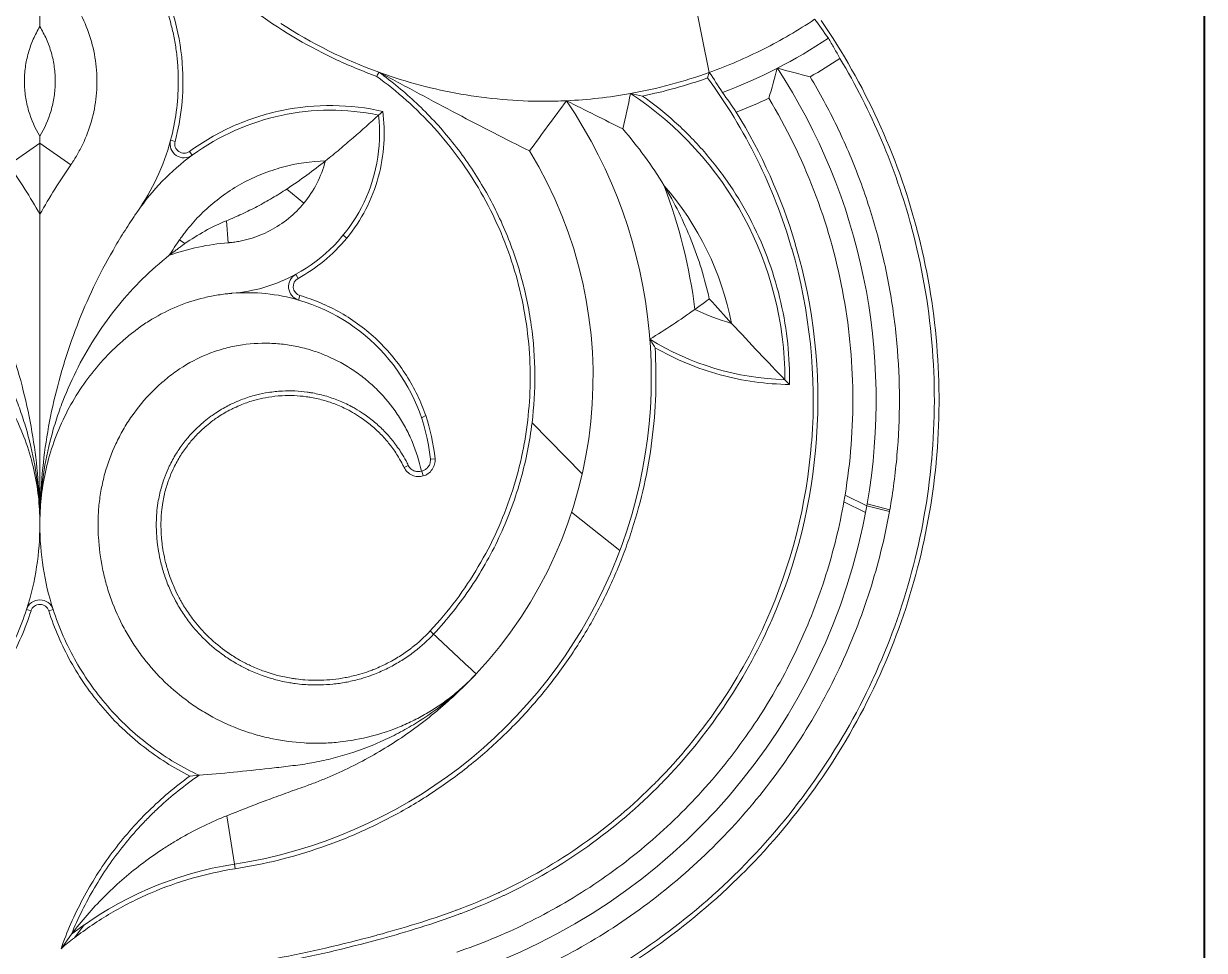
# Model space of a CAD drawing. Header units: millimetres. Extents: x 0 to 2376, y 0 to 1680.
# Drawn here: x 1089.5 to 1343, y 692.5 to 891.4 of the extents above; entities that cross this region are included whole.
import ezdxf

# ---------------------------------------------------------------- set-up
doc = ezdxf.new("R2010")
doc.units = ezdxf.units.MM
doc.layers.add('Архио', color=252, linetype='Continuous', lineweight=40)
doc.layers.add('Размеры', color=5, linetype='Continuous', lineweight=9)

msp = doc.modelspace()

# ---------------------------------------------------------------- linework, layer by layer
at = {"layer": 'Архио'}
msp.add_line((1343, 630), (1343, 1170), dxfattribs=at)
at = {"layer": 'Размеры', "linetype": 'Continuous', "lineweight": 15}
for p, q in [((1236.72, 880.93), (1233.3, 897.6)), ((1165.79, 880.98), (1166.1, 880.81)), ((1166.1, 880.81), (1166.12, 880.86)), ((1236.72, 880.93), (1236.36, 879.74)), ((1166.6, 872.58), (1165.7, 871.75)), ((1093, 865.74), (1086.33, 861.13)), ((1093, 865.74), (1099.66, 861.13)), ((1122.03, 866.11), (1121.07, 866.37)), ((1125.14, 863.98), (1125.73, 863.17)), ((1149.7, 852.89), (1146.02, 855.91)), ((1133.42, 844.37), (1133.04, 849.08)), ((1124.13, 844.19), (1122.98, 844.99)), ((1158.9, 845.37), (1158.1, 845.98)), ((1148.44, 836.72), (1147.96, 837.6)), ((1148.83, 833.04), (1148.55, 832.08)), ((1253.94, 813.96), (1252.95, 814.98)), ((1174.94, 806.78), (1175.83, 807.27)), ((1198.67, 805.73), (1209.44, 794.81)), ((1171.2, 796.15), (1172.1, 796.58)), ((1177.83, 798.02), (1176.83, 797.92)), ((1175, 795.36), (1175.29, 794.32)), ((1270.27, 786.48), (1265.61, 788.8)), ((1270.53, 787.93), (1265.86, 790.23)), ((1217.52, 778.33), (1207.16, 786.56)), ((1270.6, 788.32), (1270.53, 787.93)), ((1270.53, 787.93), (1275.39, 786.66)), ((1270.6, 788.32), (1275.46, 787.06)), ((1090.14, 765.65), (1091.1, 765.34)), ((1094.9, 765.34), (1095.86, 765.65)), ((1177.52, 760.37), (1176.79, 761.05)), ((1186.65, 751.83), (1186.65, 751.83)), ((1127.17, 730.08), (1125.21, 729.92)), ((1134.77, 711), (1133.15, 721.4)), ((1134.77, 711), (1134.92, 710.01)), ((1102.54, 697.98), (1100.41, 695.17)), ((1099.79, 695.96), (1097.55, 692.85))]:
    msp.add_line(p, q, dxfattribs=at)
for centre, radius, start, end in [((1201.32, 979.13), 109.39, 290.4446, 303.8621), ((1142.42, 810.64), 130.11, 350.1226, 33.1749), ((1118.5, 815.5), 105.77, 278.8484, 34.1324), ((1179.47, 814.99), 73.47, 359.9934, 56.6993), ((1155.35, 822.58), 50.25, 78.1128, 126.1141), ((1131.51, 867.83), 34.41, 298.5454, 6.5487), ((1123.96, 865.6), 3, 165.014, 306.1141), ((1123.96, 865.6), 2, 165.014, 306.1141), ((1118.5, 815.5), 93.27, 316.9488, 31.3857), ((1179.47, 814.99), 63.19, 11.0221, 41.1812), ((1118.5, 815.5), 116.05, 7.2143, 20.7378), ((1149.39, 834.96), 3, 118.5454, 253.7626), ((1149.39, 834.96), 2, 118.5454, 253.7626), ((1137.5, 794.15), 39.51, 5.4685, 73.7626), ((1254.61, 873.18), 47.94, 244.0431, 254.1202), ((1254.61, 873.18), 58.22, 238.2182, 268.3594), ((1142.42, 810.64), 130.11, 288.5261, 349.9459), ((1093, 764.73), 3, 17.8402, 162.1598), ((1093, 764.73), 2, 17.8402, 162.1598), ((1146.53, 635.43), 76.48, 98.8489, 127.6716), ((1093, 958.67), 286.17, 240.438, 288.3343)]:
    msp.add_arc(centre, radius, start, end, dxfattribs=at)
for points, knots in [([(1020.66, 880.07), (1023.66, 881.15), (1028.49, 883.15), (1040.82, 889.39), (1056.72, 900.8), (1068.96, 915.14), (1078.49, 930.3), (1083.56, 941.38), (1088.14, 957.57), (1090.12, 971.03), (1090.12, 985.87), (1088.56, 998.83), (1086.18, 1008.12), (1083.1, 1016.59), (1080.05, 1023.09), (1073.36, 1033.89), (1065.78, 1042.26), (1055.29, 1050.64), (1043.85, 1057.65), (1028.16, 1063.06), (1014.63, 1064.73), (1004.49, 1064.82), (997.27, 1064.3), (986.12, 1062.79), (976.68, 1060.94), (965.95, 1057.68), (955.48, 1053.63), (946.95, 1049.22), (942.16, 1046.33)], [116.808412, 116.808412, 116.808412, 116.808412, 126.38749, 132.476393, 158.314987, 184.679389, 188.590675, 211.99811, 220.956232, 239.042734, 252.734477, 265.384236, 278.03675, 281.474688, 292.44831, 299.518941, 319.550414, 326.062168, 339.699928, 359.668778, 375.574311, 380.335094, 390.089792, 397.269004, 414.090521, 418.915033, 430.888375, 447.69052, 447.69052, 447.69052, 447.69052]), ([(1268.64, 909.31), (1274.03, 917.1), (1278.31, 925.73), (1284.22, 943.91), (1285.86, 953.65), (1286.18, 972.75), (1284.91, 982.46), (1279.63, 1001.36), (1275.3, 1010.93), (1264.23, 1028.06), (1257.18, 1036), (1241.59, 1048.95), (1232.79, 1054.27), (1214.14, 1062.1), (1203.96, 1064.66), (1183.57, 1066.59), (1173.1, 1065.97), (1158.11, 1062.85), (1153.19, 1061.45), (1141.99, 1057.2), (1135.75, 1053.92), (1118.57, 1041.81), (1109.09, 1030.56), (1101.49, 1013.19), (1099.95, 1008.41), (1097.23, 997.11), (1096.29, 990.28), (1095.45, 969.66), (1097.68, 955.46), (1107.27, 929.64), (1114.67, 917.62), (1132.97, 897.81), (1144.07, 889.65), (1159.11, 882.5), (1162.24, 881.2), (1165.32, 880.08)], [72.459222, 72.459222, 72.459222, 72.459222, 100.879163, 101.055909, 129.80299, 130.18795, 158.360155, 158.909445, 189.046594, 189.521413, 220.110759, 220.51019, 250.339307, 250.665376, 281.175083, 281.426318, 312.169394, 312.345411, 327.287158, 327.426485, 348.308636, 348.342374, 390.536067, 390.724358, 405.290692, 405.557375, 425.560948, 425.870498, 467.473734, 467.87192, 508.523696, 509.008695, 548.7832, 549.142257, 558.954541, 558.954541, 558.954541, 558.954541]), ([(1093, 944.87), (1091.41, 938.22), (1088.19, 930.2), (1082.66, 921.53), (1079.62, 917.44), (1076.21, 913.61), (1072.94, 910.03), (1070.09, 905.98), (1064.98, 897.1), (1061.34, 883.42), (1062.61, 871.16), (1063.97, 866.11)], [0, 0, 0, 0, 0.230505, 0.288281, 0.345849, 0.402671, 0.459303, 0.516345, 0.57476, 0.817336, 1, 1, 1, 1]), ([(1122.03, 866.11), (1123.39, 871.16), (1124.66, 883.42), (1121.02, 897.1), (1115.91, 905.98), (1113.06, 910.03), (1109.79, 913.61), (1106.38, 917.44), (1103.34, 921.53), (1097.81, 930.2), (1094.59, 938.22), (1093, 944.87)], [0, 0, 0, 0, 0.182664, 0.42524, 0.483655, 0.540697, 0.597329, 0.654151, 0.711719, 0.769495, 1, 1, 1, 1]), ([(1121.07, 866.37), (1121.61, 868.39), (1122.01, 870.43), (1122.56, 874.52), (1122.71, 876.57), (1122.73, 879.68), (1122.71, 880.72), (1122.59, 882.8), (1122.5, 883.84), (1122.25, 885.91), (1122.09, 886.94), (1121.71, 888.99), (1121.48, 890.02), (1120.71, 893.05), (1120.08, 895.03), (1118.57, 898.87), (1117.69, 900.73), (1116.2, 903.46), (1115.67, 904.35), (1114.55, 906.12), (1113.97, 906.98), (1113.05, 908.25), (1112.73, 908.66), (1112.09, 909.48), (1111.76, 909.88), (1110.75, 911.07), (1110.05, 911.85), (1109.35, 912.62)], [0, 0, 0, 0, 0.125, 0.125, 0.25, 0.25, 0.3125, 0.3125, 0.375, 0.375, 0.4375, 0.4375, 0.5, 0.5, 0.625, 0.625, 0.75, 0.75, 0.8125, 0.8125, 0.875, 0.875, 0.90625, 0.90625, 0.9375, 0.9375, 1, 1, 1, 1]), ([(1096.66, 900.62), (1097.79, 899.42), (1098.86, 898.1), (1100.81, 895.22), (1101.69, 893.67), (1103.18, 890.4), (1103.79, 888.67), (1104.71, 885.1), (1105.02, 883.26), (1105.3, 879.55), (1105.28, 877.69), (1104.91, 874.02), (1104.56, 872.22), (1103.58, 868.75), (1102.95, 867.09), (1101.83, 864.74), (1101.43, 863.98), (1100.8, 862.88), (1100.58, 862.52), (1100.24, 861.99), (1100.07, 861.73), (1099.87, 861.43), (1099.77, 861.28), (1099.72, 861.2), (1099.69, 861.16), (1099.68, 861.15), (1099.67, 861.14), (1099.67, 861.13), (1099.67, 861.13), (1099.66, 861.13)], [0, 0, 0, 0, 0.125, 0.125, 0.25, 0.25, 0.375, 0.375, 0.5, 0.5, 0.625, 0.625, 0.75, 0.75, 0.875, 0.875, 0.9375, 0.9375, 0.96875, 0.96875, 0.984375, 0.992188, 0.996094, 0.998047, 0.999023, 0.999512, 0.999756, 0.999756, 1, 1, 1, 1]), ([(1093, 897.16), (1093, 896.13), (1093, 895.09), (1093, 892.96), (1093, 891.88), (1093, 890.76)], [0, 0, 0, 0, 0.5, 0.5, 1, 1, 1, 1]), ([(1259.32, 892.33), (1255.81, 889.99), (1252.15, 887.85), (1244.59, 884.04), (1240.69, 882.36), (1236.72, 880.93)], [0, 0, 0, 0, 0.5, 0.5, 1, 1, 1, 1]), ([(944.14, 698.59), (971.39, 682.99), (1001.17, 671.69), (1063.16, 658.78), (1095.62, 657.3), (1142.81, 662.77), (1158.41, 665.84), (1179.61, 671.67), (1185.98, 673.64), (1195.68, 677.25), (1199.62, 678.87), (1218.32, 687.56), (1232.35, 697.43), (1255.87, 721.03), (1265.66, 735.06), (1279.54, 764.93), (1283.88, 781), (1286.98, 813.95), (1285.57, 831.05), (1277.07, 863.25), (1270.06, 878.49), (1260.71, 892.07)], [0, 0, 0, 0, 94.183734, 94.397581, 189.962168, 190.408808, 236.950479, 237.502776, 256.361221, 256.935721, 268.567771, 269.113464, 318.812115, 319.250378, 369.056459, 369.387292, 418.068425, 418.285054, 468.656779, 468.767932, 518.226812, 518.226812, 518.226812, 518.226812]), ([(1093, 890.76), (1092.48, 889.91), (1092, 889), (1091.18, 887.12), (1090.82, 886.14), (1090.25, 884.13), (1090.04, 883.09), (1089.75, 881), (1089.69, 879.94), (1089.7, 877.83), (1089.78, 876.77), (1090.08, 874.71), (1090.31, 873.69), (1091.17, 870.74), (1092, 868.91), (1093, 867.28)], [0, 0, 0, 0, 0.125, 0.125, 0.25, 0.25, 0.375, 0.375, 0.5, 0.5, 0.625, 0.625, 0.75, 0.75, 1, 1, 1, 1]), ([(1093, 867.28), (1094, 868.91), (1094.83, 870.74), (1095.69, 873.69), (1095.92, 874.71), (1096.22, 876.77), (1096.3, 877.83), (1096.31, 879.94), (1096.25, 881), (1095.96, 883.09), (1095.75, 884.13), (1095.18, 886.14), (1094.82, 887.12), (1094, 889), (1093.52, 889.91), (1093, 890.76)], [0, 0, 0, 0, 0.25, 0.25, 0.375, 0.375, 0.5, 0.5, 0.625, 0.625, 0.75, 0.75, 0.875, 0.875, 1, 1, 1, 1]), ([(1264.75, 883.94), (1264.55, 884.31), (1264.15, 885.04), (1263.53, 886.13), (1262.91, 887.22), (1262.49, 887.94), (1262.27, 888.3)], [0, 0, 0, 0, 0.250102, 0.500134, 0.750098, 1, 1, 1, 1]), ([(952.46, 695.13), (977.16, 681.97), (1003.79, 672.26), (1062.38, 659.86), (1094.8, 658.29), (1141.96, 663.64), (1157.55, 666.68), (1178.74, 672.46), (1185.11, 674.41), (1194.82, 677.98), (1198.75, 679.59), (1217.46, 688.21), (1231.5, 698.04), (1255.03, 721.58), (1264.83, 735.59), (1278.66, 765.45), (1282.97, 781.51), (1285.97, 814.44), (1284.5, 831.52), (1276.71, 860.43), (1271.5, 872.67), (1264.75, 883.94)], [10.01263, 10.01263, 10.01263, 10.01263, 94.070978, 94.284826, 189.849413, 190.296053, 236.837723, 237.39002, 256.248466, 256.822965, 268.455016, 269.000709, 318.69936, 319.137623, 368.943703, 369.274537, 417.95567, 418.172299, 468.544024, 468.655177, 508.101426, 508.101426, 508.101426, 508.101426]), ([(950.64, 726.12), (975.78, 710.73), (1003.5, 699.42), (1061.5, 686.17), (1092.03, 684.34), (1136.41, 689.09), (1151.09, 691.89), (1170.85, 697.24), (1176.72, 699.02), (1185.24, 702.17), (1188.54, 703.51), (1204.01, 710.64), (1215.66, 718.86), (1235.03, 738.45), (1243.07, 750.16), (1254.26, 774.98), (1257.67, 788.36), (1259.76, 815.66), (1258.29, 829.82), (1250.59, 856.29), (1244.44, 868.75), (1236.36, 879.74)], [0, 0, 0, 0, 89.227761, 89.470289, 180.084948, 180.565632, 224.592716, 225.194971, 242.505742, 243.140275, 252.696672, 253.303193, 294.694414, 295.177024, 336.692157, 337.050854, 377.617526, 377.862623, 419.914903, 420.033159, 461.325805, 461.325805, 461.325805, 461.325805]), ([(1165.32, 880.08), (1165.36, 880.16), (1165.4, 880.23), (1165.43, 880.31), (1165.47, 880.38), (1165.51, 880.46), (1165.55, 880.53), (1165.63, 880.68), (1165.71, 880.83), (1165.79, 880.98)], [0, 0, 0, 0, 0.00625576, 0.00625576, 0.00625576, 0.01251152, 0.01251152, 0.01251152, 0.02502039, 0.02502039, 0.02502039, 0.02502039]), ([(1165.32, 880.08), (1167.5, 878.5), (1169.64, 876.78), (1173.76, 873.09), (1175.75, 871.12), (1179.53, 866.93), (1181.33, 864.73), (1184.69, 860.1), (1186.26, 857.69), (1189.12, 852.7), (1190.42, 850.12), (1192.73, 844.83), (1193.75, 842.13), (1195.47, 836.65), (1196.17, 833.87), (1197.28, 828.29), (1197.69, 825.49), (1198.19, 819.91), (1198.3, 817.14), (1198.22, 811.65), (1198.04, 808.95), (1197.65, 805.63), (1197.57, 804.97), (1197.38, 803.64), (1197.28, 802.98), (1196.94, 800.98), (1196.68, 799.64), (1195.8, 795.64), (1195.07, 792.97), (1193.3, 787.66), (1192.27, 785.03), (1189.92, 779.86), (1188.59, 777.33), (1185.67, 772.39), (1184.07, 769.99), (1180.61, 765.37), (1178.75, 763.16), (1176.79, 761.05)], [0, 0, 0, 0, 0.0625, 0.0625, 0.125, 0.125, 0.1875, 0.1875, 0.25, 0.25, 0.3125, 0.3125, 0.375, 0.375, 0.4375, 0.4375, 0.5, 0.5, 0.5625, 0.5625, 0.625, 0.625, 0.640625, 0.640625, 0.65625, 0.65625, 0.6875, 0.6875, 0.75, 0.75, 0.8125, 0.8125, 0.875, 0.875, 0.9375, 0.9375, 1, 1, 1, 1]), ([(1166.12, 880.86), (1166.09, 880.87), (1166.06, 880.88), (1166.04, 880.89), (1166.01, 880.9), (1165.98, 880.91), (1165.95, 880.92), (1165.9, 880.94), (1165.84, 880.96), (1165.79, 880.98)], [0, 0, 0, 0, 0.0000872347, 0.0000872347, 0.0000872347, 0.0001744694, 0.0001744694, 0.0001744694, 0.000348937, 0.000348937, 0.000348937, 0.000348937]), ([(1198.67, 805.73), (1199.08, 809.11), (1199.29, 812.57), (1199.24, 819.6), (1198.98, 823.16), (1197.98, 830.28), (1197.24, 833.85), (1195.26, 840.88), (1194.03, 844.35), (1191.09, 851.09), (1189.4, 854.37), (1185.58, 860.63), (1183.47, 863.62), (1178.9, 869.24), (1176.45, 871.87), (1171.29, 876.73), (1168.58, 878.96), (1165.79, 880.98)], [0, 0, 0, 0, 0.125, 0.125, 0.25, 0.25, 0.375, 0.375, 0.5, 0.5, 0.625, 0.625, 0.75, 0.75, 0.875, 0.875, 1, 1, 1, 1]), ([(1166.1, 880.81), (1168.94, 879.31), (1171.72, 877.82), (1177.2, 874.89), (1179.9, 873.45), (1185.22, 870.65), (1187.84, 869.28), (1193.02, 866.62), (1195.58, 865.33), (1198.12, 864.08)], [0, 0, 0, 0, 0.25, 0.25, 0.5, 0.5, 0.75, 0.75, 1, 1, 1, 1]), ([(1201.22, 874.74), (1198.23, 874.74), (1195.25, 874.87), (1189.31, 875.39), (1186.35, 875.78), (1177.52, 877.32), (1171.75, 878.84), (1166.12, 880.86)], [0, 0, 0, 0, 0.25, 0.25, 0.5, 0.5, 1, 1, 1, 1]), ([(1275.46, 787.06), (1276.14, 790.91), (1276.66, 794.82), (1277.36, 802.73), (1277.54, 806.73), (1277.53, 814.77), (1277.35, 818.81), (1276.61, 826.88), (1276.07, 830.9), (1274.61, 838.9), (1273.69, 842.87), (1271.52, 850.7), (1270.26, 854.57), (1267.4, 862.14), (1265.81, 865.85), (1262.31, 873.07), (1260.41, 876.59), (1258.38, 879.99)], [0, 0, 0, 0, 0.125, 0.125, 0.25, 0.25, 0.375, 0.375, 0.5, 0.5, 0.625, 0.625, 0.75, 0.75, 0.875, 0.875, 1, 1, 1, 1]), ([(1219.81, 876.4), (1217.54, 875.99), (1215.25, 875.65), (1210.66, 875.14), (1208.35, 874.96), (1206.05, 874.85)], [0, 0, 0, 0, 0.5, 0.5, 1, 1, 1, 1]), ([(1253.94, 813.96), (1253.98, 816.84), (1253.85, 819.77), (1253.24, 825.66), (1252.75, 828.62), (1251.41, 834.51), (1250.55, 837.43), (1248.47, 843.18), (1247.25, 846.01), (1244.46, 851.49), (1242.9, 854.14), (1239.47, 859.22), (1237.6, 861.64), (1233.61, 866.22), (1231.49, 868.37), (1227.06, 872.35), (1224.74, 874.19), (1222.37, 875.87)], [0, 0, 0, 0, 0.125, 0.125, 0.25, 0.25, 0.375, 0.375, 0.5, 0.5, 0.625, 0.625, 0.75, 0.75, 0.875, 0.875, 1, 1, 1, 1]), ([(1249.48, 875.38), (1253.24, 869.16), (1256.51, 862.52), (1261.84, 848.68), (1263.9, 841.47), (1266.71, 826.82), (1267.44, 819.39), (1267.61, 804.63), (1267.03, 797.32), (1265.86, 790.23)], [0, 0, 0, 0, 0.25, 0.25, 0.5, 0.5, 0.75, 0.75, 1, 1, 1, 1]), ([(1242.5, 872.41), (1247.93, 863.62), (1252.21, 854.07), (1259.16, 830.7), (1260.73, 816.42), (1258.79, 788.87), (1255.43, 775.34), (1244.29, 750.23), (1236.24, 738.37), (1216.81, 718.49), (1205.1, 710.13), (1189.54, 702.85), (1186.21, 701.47), (1177.62, 698.26), (1171.71, 696.45), (1151.78, 691.02), (1136.97, 688.16), (1092.2, 683.31), (1061.38, 685.15), (1006.41, 697.75), (981.72, 707.29), (958.95, 720.08)], [10.880108, 10.880108, 10.880108, 10.880108, 41.876748, 41.995004, 84.047283, 84.292381, 124.859052, 125.21775, 166.732883, 167.215492, 208.606714, 209.213235, 218.769632, 219.404164, 236.714936, 237.31719, 281.344275, 281.824958, 372.439617, 372.682145, 451.029798, 451.029798, 451.029798, 451.029798]), ([(1166.6, 872.58), (1163.16, 873.35), (1159.56, 873.78), (1152.26, 873.86), (1148.56, 873.51), (1141.33, 872.01), (1137.79, 870.87), (1131.13, 867.89), (1127.99, 866.06), (1125.14, 863.98)], [0, 0, 0, 0, 0.25, 0.25, 0.5, 0.5, 0.75, 0.75, 1, 1, 1, 1]), ([(1158.9, 845.37), (1160.45, 847.27), (1161.83, 849.35), (1164.11, 853.76), (1165.01, 856.09), (1166.31, 860.83), (1166.71, 863.24), (1167, 867.99), (1166.91, 870.33), (1166.6, 872.58)], [0, 0, 0, 0, 0.25, 0.25, 0.5, 0.5, 0.75, 0.75, 1, 1, 1, 1]), ([(1165.7, 871.75), (1163.95, 870.16), (1162.16, 868.55), (1159.34, 866.11), (1158.37, 865.28), (1156.39, 863.62), (1155.37, 862.79), (1154.3, 861.94)], [0, 0, 0, 0, 0.5, 0.5, 0.75, 0.75, 1, 1, 1, 1]), ([(1093, 867.28), (1093, 867.11), (1093, 866.76), (1093, 866.25), (1093, 865.91), (1093, 865.74)], [0, 0, 0, 0, 0.332953, 0.666331, 1, 1, 1, 1]), ([(1121.07, 866.37), (1120.31, 863.55), (1119.31, 860.85), (1116.93, 855.76), (1115.55, 853.37), (1114.03, 851.18)], [0, 0, 0, 0, 0.5, 0.5, 1, 1, 1, 1]), ([(1125.73, 863.17), (1123.39, 861.47), (1121.23, 859.58), (1117.32, 855.54), (1115.57, 853.4), (1114.03, 851.18)], [0, 0, 0, 0, 0.5, 0.5, 1, 1, 1, 1]), ([(1154.3, 861.94), (1151.25, 861.85), (1148.14, 861.41), (1143.6, 860.19), (1142.1, 859.69), (1139.18, 858.51), (1137.75, 857.84), (1133.63, 855.57), (1131.09, 853.74), (1127.71, 850.66), (1126.65, 849.58), (1125.19, 847.9), (1124.72, 847.33), (1124.04, 846.46), (1123.71, 846.02), (1123.34, 845.51), (1123.16, 845.25), (1123.07, 845.12), (1123.02, 845.05), (1123, 845.02), (1122.99, 845.01), (1122.98, 845), (1122.98, 844.99), (1122.98, 844.99)], [0, 0, 0, 0, 0.25, 0.25, 0.375, 0.375, 0.5, 0.5, 0.75, 0.75, 0.875, 0.875, 0.9375, 0.9375, 0.96875, 0.984375, 0.992188, 0.996094, 0.998047, 0.999023, 0.999512, 0.999512, 1, 1, 1, 1]), ([(1154.3, 861.94), (1153.01, 860.91), (1151.69, 859.89), (1148.93, 857.88), (1147.51, 856.88), (1146.02, 855.91)], [0, 0, 0, 0, 0.5, 0.5, 1, 1, 1, 1]), ([(1154.3, 861.94), (1153.87, 860.27), (1153.25, 858.64), (1151.69, 855.59), (1150.75, 854.17), (1149.7, 852.89)], [0, 0, 0, 0, 0.5, 0.5, 1, 1, 1, 1]), ([(1146.02, 855.91), (1145.01, 855.25), (1143.98, 854.61), (1141.86, 853.36), (1140.78, 852.76), (1139.14, 851.89), (1138.59, 851.61), (1137.48, 851.06), (1136.93, 850.8), (1135.26, 850.03), (1134.15, 849.54), (1133.04, 849.08)], [0, 0, 0, 0, 0.25, 0.25, 0.5, 0.5, 0.625, 0.625, 0.75, 0.75, 1, 1, 1, 1]), ([(1227.03, 856.6), (1228.14, 854.75), (1229.18, 852.85), (1231.12, 848.96), (1232.01, 846.98), (1233.64, 842.92), (1234.37, 840.85), (1235.67, 836.65), (1236.24, 834.52), (1236.72, 832.36)], [0, 0, 0, 0, 0.25, 0.25, 0.5, 0.5, 0.75, 0.75, 1, 1, 1, 1]), ([(1149.7, 852.89), (1148.73, 851.71), (1147.62, 850.6), (1145.17, 848.6), (1143.84, 847.72), (1141.01, 846.24), (1139.53, 845.64), (1137.25, 844.99), (1136.49, 844.81), (1135.34, 844.6), (1134.95, 844.54), (1134.38, 844.47), (1134.09, 844.43), (1133.76, 844.4), (1133.59, 844.39), (1133.52, 844.38), (1133.47, 844.38), (1133.45, 844.37), (1133.42, 844.37)], [0, 0, 0, 0, 0.25, 0.25, 0.5, 0.5, 0.75, 0.75, 0.875, 0.875, 0.9375, 0.9375, 0.96875, 0.984375, 0.992187, 0.996094, 0.996094, 1, 1, 1, 1]), ([(1071.97, 851.18), (1071.99, 851.14), (1072.02, 851.1), (1072.07, 851.03), (1072.15, 850.92), (1072.33, 850.65), (1072.69, 850.12), (1073.41, 849.05), (1074.02, 848.12), (1075.21, 846.25), (1075.98, 844.99), (1078.24, 841.15), (1079.65, 838.52), (1083.59, 830.46), (1085.83, 824.86), (1089.41, 813.37), (1090.77, 807.49), (1092.56, 795.67), (1093, 789.72), (1093, 783.84)], [0, 0, 0, 0, 0.001953, 0.001953, 0.003906, 0.007812, 0.015625, 0.03125, 0.0625, 0.0625, 0.125, 0.125, 0.25, 0.25, 0.5, 0.5, 0.75, 0.75, 1, 1, 1, 1]), ([(1114.03, 851.18), (1114.02, 851.16), (1114.01, 851.14), (1113.98, 851.1), (1113.94, 851.05), (1113.85, 850.92), (1113.67, 850.65), (1113.31, 850.12), (1112.59, 849.05), (1111.98, 848.12), (1110.79, 846.25), (1110.02, 844.99), (1107.76, 841.15), (1106.35, 838.52), (1102.41, 830.46), (1100.17, 824.86), (1096.59, 813.37), (1095.23, 807.49), (1093.44, 795.67), (1093, 789.72), (1093, 783.84)], [0, 0, 0, 0, 0.000977, 0.000977, 0.001953, 0.003906, 0.007813, 0.015625, 0.03125, 0.0625, 0.0625, 0.125, 0.125, 0.25, 0.25, 0.5, 0.5, 0.75, 0.75, 1, 1, 1, 1]), ([(1093, 850.48), (1093, 847.83), (1093, 845.17), (1093, 839.81), (1093, 837.11), (1093, 828.96), (1093, 823.46), (1093, 816.49), (1093, 815.09), (1093, 812.29), (1093, 810.88), (1093, 806.64), (1093, 803.81), (1093, 795.3), (1093, 789.59), (1093, 783.84)], [0, 0, 0, 0, 0.125, 0.125, 0.25, 0.25, 0.5, 0.5, 0.5625, 0.5625, 0.625, 0.625, 0.75, 0.75, 1, 1, 1, 1]), ([(1133.04, 849.08), (1131.46, 848.43), (1129.93, 847.7), (1126.95, 846.06), (1125.52, 845.16), (1124.13, 844.19)], [0, 0, 0, 0, 0.5, 0.5, 1, 1, 1, 1]), ([(1133.42, 844.37), (1131.3, 844.2), (1129.16, 843.89), (1124.93, 842.99), (1122.83, 842.4), (1120.78, 841.68)], [0, 0, 0, 0, 0.5, 0.5, 1, 1, 1, 1]), ([(1124.13, 844.19), (1123.91, 844.03), (1123.45, 843.71), (1122.78, 843.21), (1122.11, 842.71), (1121.44, 842.2), (1121, 841.85), (1120.78, 841.68)], [0, 0, 0, 0, 0.199101, 0.398636, 0.59862, 0.79907, 1, 1, 1, 1]), ([(1148.44, 836.72), (1150.34, 837.76), (1152.21, 839.01), (1155.74, 841.9), (1157.4, 843.55), (1158.9, 845.37)], [0, 0, 0, 0, 0.5, 0.5, 1, 1, 1, 1]), ([(1065.22, 841.68), (1067.2, 840.11), (1069.11, 838.43), (1072.75, 834.84), (1074.5, 832.93), (1077.8, 828.85), (1079.35, 826.73), (1082.22, 822.33), (1083.56, 820.05), (1085.99, 815.33), (1087.09, 812.88), (1088.32, 809.71), (1088.56, 809.07), (1089.01, 807.78), (1089.23, 807.14), (1089.86, 805.2), (1090.24, 803.89), (1091.28, 799.96), (1091.83, 797.3), (1092.62, 791.9), (1092.87, 789.16), (1092.96, 786.39)], [0, 0, 0, 0, 0.125, 0.125, 0.25, 0.25, 0.375, 0.375, 0.5, 0.5, 0.625, 0.625, 0.65625, 0.65625, 0.6875, 0.6875, 0.75, 0.75, 0.875, 0.875, 1, 1, 1, 1]), ([(1120.78, 841.68), (1118.8, 840.11), (1116.89, 838.43), (1113.25, 834.84), (1111.5, 832.93), (1108.2, 828.85), (1106.65, 826.73), (1103.78, 822.33), (1102.44, 820.05), (1100.01, 815.33), (1098.91, 812.88), (1097.68, 809.71), (1097.44, 809.07), (1096.99, 807.78), (1096.77, 807.14), (1096.14, 805.2), (1095.76, 803.89), (1094.72, 799.96), (1094.17, 797.3), (1093.38, 791.9), (1093.13, 789.16), (1093.04, 786.39)], [0, 0, 0, 0, 0.125, 0.125, 0.25, 0.25, 0.375, 0.375, 0.5, 0.5, 0.625, 0.625, 0.65625, 0.65625, 0.6875, 0.6875, 0.75, 0.75, 0.875, 0.875, 1, 1, 1, 1]), ([(1147.96, 837.6), (1145.83, 836.44), (1143.58, 835.51), (1138.97, 834.15), (1136.62, 833.72), (1134.3, 833.53)], [0, 0, 0, 0, 0.5, 0.5, 1, 1, 1, 1]), ([(1051.7, 833.53), (1053.8, 833.36), (1055.88, 833.02), (1059.92, 832.03), (1061.89, 831.38), (1065.63, 829.81), (1067.42, 828.89), (1069.93, 827.36), (1070.73, 826.82), (1071.71, 826.12), (1071.93, 825.96), (1072.15, 825.79), (1072.19, 825.76), (1072.21, 825.75), (1072.22, 825.74), (1072.23, 825.74), (1072.23, 825.73), (1072.33, 825.66), (1072.62, 825.44), (1072.9, 825.22), (1073.84, 824.49), (1074.58, 823.88), (1076.75, 821.97), (1078.15, 820.6), (1080.79, 817.69), (1082.03, 816.15), (1084.36, 812.93), (1085.43, 811.25), (1087.37, 807.76), (1088.24, 805.96), (1089.77, 802.29), (1090.43, 800.41), (1091.52, 796.61), (1091.95, 794.69), (1092.6, 790.86), (1092.81, 788.94), (1092.92, 786.92), (1092.93, 786.74), (1092.94, 786.53), (1092.94, 786.43), (1092.94, 786.4), (1092.95, 786.38), (1092.95, 786.38), (1092.95, 786.37), (1092.95, 786.24), (1092.97, 785.88), (1092.99, 785.05), (1093, 784.33), (1093, 783.84)], [0, 0, 0, 0, 0.125, 0.125, 0.25, 0.25, 0.375, 0.375, 0.4375, 0.4375, 0.453125, 0.455078, 0.456055, 0.456543, 0.456787, 0.456787, 0.457031, 0.457031, 0.460938, 0.46875, 0.46875, 0.5, 0.5, 0.5625, 0.5625, 0.625, 0.625, 0.6875, 0.6875, 0.75, 0.75, 0.8125, 0.8125, 0.875, 0.875, 0.9375, 0.9375, 0.941406, 0.943359, 0.944336, 0.94458, 0.94458, 0.944824, 0.944824, 0.945313, 0.953125, 0.96875, 1, 1, 1, 1]), ([(1134.3, 833.53), (1134.3, 833.53), (1134.3, 833.53), (1134.3, 833.53), (1134.29, 833.53), (1134.28, 833.53), (1134.25, 833.53), (1134.19, 833.52), (1134.09, 833.51), (1133.87, 833.49), (1133.43, 833.45), (1132.56, 833.35), (1131.81, 833.25), (1130.31, 833.01), (1129.32, 832.82), (1126.35, 832.11), (1124.4, 831.48), (1120.62, 829.93), (1118.8, 829.01), (1116.2, 827.44), (1115.36, 826.88), (1114.34, 826.15), (1114.08, 825.97), (1113.83, 825.78), (1113.78, 825.74), (1113.77, 825.74), (1113.75, 825.72), (1113.71, 825.69), (1113.63, 825.63), (1113.37, 825.43), (1113.14, 825.25), (1112.2, 824.52), (1111.47, 823.91), (1109.3, 822.02), (1107.91, 820.66), (1105.28, 817.77), (1104.04, 816.25), (1101.72, 813.05), (1100.65, 811.38), (1098.71, 807.92), (1097.83, 806.13), (1096.3, 802.48), (1095.64, 800.61), (1094.54, 796.84), (1094.1, 794.93), (1093.44, 791.12), (1093.22, 789.21), (1093.09, 787.08), (1093.07, 786.78), (1093.06, 786.48), (1093.06, 786.41), (1093.05, 786.4), (1093.05, 786.39), (1093.05, 786.38), (1093.05, 786.35), (1093.05, 786.27), (1093.04, 785.93), (1093.01, 785.11), (1093, 784.35), (1093, 783.84)], [0, 0, 0, 0, 0.000122, 0.000122, 0.000244, 0.000488, 0.000977, 0.001953, 0.003906, 0.007812, 0.015625, 0.03125, 0.0625, 0.0625, 0.125, 0.125, 0.25, 0.25, 0.375, 0.375, 0.4375, 0.4375, 0.453125, 0.457031, 0.457031, 0.45752, 0.45752, 0.458008, 0.458984, 0.460937, 0.46875, 0.46875, 0.5, 0.5, 0.5625, 0.5625, 0.625, 0.625, 0.6875, 0.6875, 0.75, 0.75, 0.8125, 0.8125, 0.875, 0.875, 0.9375, 0.9375, 0.945312, 0.947266, 0.94751, 0.94751, 0.947754, 0.947754, 0.948242, 0.949219, 0.953125, 0.96875, 1, 1, 1, 1]), ([(1148.55, 832.08), (1146.28, 832.75), (1143.92, 833.21), (1139.14, 833.7), (1136.71, 833.73), (1134.3, 833.53)], [0, 0, 0, 0, 0.5, 0.5, 1, 1, 1, 1]), ([(1175.83, 807.27), (1175.33, 808.74), (1174.73, 810.2), (1173.35, 813.08), (1172.57, 814.49), (1170.83, 817.24), (1169.87, 818.56), (1167.79, 821.1), (1166.67, 822.31), (1164.28, 824.59), (1163.02, 825.65), (1160.39, 827.62), (1159.02, 828.51), (1156.2, 830.13), (1154.75, 830.84), (1151.81, 832.08), (1150.32, 832.61), (1148.83, 833.04)], [0, 0, 0, 0, 0.125, 0.125, 0.25, 0.25, 0.375, 0.375, 0.5, 0.5, 0.625, 0.625, 0.75, 0.75, 0.875, 0.875, 1, 1, 1, 1]), ([(1236.72, 832.36), (1236.46, 832.16), (1236.21, 831.97), (1235.95, 831.78), (1235.57, 831.49), (1235.18, 831.2), (1234.79, 830.92), (1234.41, 830.64), (1234.02, 830.36), (1233.63, 830.08)], [0, 0, 0, 0, 0.00157555, 0.00157555, 0.00157555, 0.003938979, 0.003938979, 0.003938979, 0.006302506, 0.006302506, 0.006302506, 0.006302506]), ([(1252.95, 814.98), (1251.12, 816.86), (1249.26, 818.79), (1245.46, 822.8), (1243.51, 824.88), (1241.5, 827.07)], [0, 0, 0, 0, 0.5, 0.5, 1, 1, 1, 1]), ([(1174.91, 795.34), (1174.45, 797.55), (1173.78, 799.67), (1172.49, 802.74), (1172, 803.75), (1170.94, 805.72), (1170.36, 806.67), (1168.51, 809.42), (1167.11, 811.12), (1164.76, 813.48), (1163.93, 814.23), (1162.21, 815.65), (1161.33, 816.31), (1158.58, 818.17), (1156.64, 819.23), (1154.06, 820.32), (1153.54, 820.53), (1152.49, 820.92), (1151.96, 821.1), (1150.36, 821.6), (1149.29, 821.88), (1147.11, 822.33), (1146.01, 822.5), (1144.34, 822.68), (1143.78, 822.73), (1142.65, 822.79), (1142.08, 822.81), (1139.25, 822.83), (1137.02, 822.62), (1133.71, 821.96), (1132.61, 821.68), (1130.97, 821.18), (1130.43, 820.99), (1129.36, 820.6), (1128.83, 820.39), (1126.2, 819.27), (1124.18, 818.14), (1121.36, 816.16), (1120.45, 815.44), (1118.72, 813.96), (1117.88, 813.18), (1115.49, 810.76), (1114.04, 809.01), (1112.41, 806.66), (1112.09, 806.19), (1111.47, 805.22), (1111.17, 804.73), (1110.32, 803.24), (1109.79, 802.23), (1108.35, 799.15), (1107.56, 797.02), (1106.65, 793.71), (1106.39, 792.58), (1105.97, 790.33), (1105.81, 789.2), (1105.64, 787.49), (1105.6, 786.91), (1105.54, 785.77), (1105.52, 785.19), (1105.49, 783.47), (1105.51, 782.33), (1105.7, 778.93), (1105.99, 776.68), (1106.68, 773.33), (1106.95, 772.22), (1107.41, 770.57), (1107.58, 770.02), (1107.93, 768.92), (1108.12, 768.38), (1109.09, 765.7), (1110.02, 763.63), (1111.63, 760.63), (1112.21, 759.65), (1113.12, 758.21), (1113.44, 757.73), (1114.09, 756.79), (1114.43, 756.32), (1116.14, 754.01), (1117.63, 752.29), (1120.84, 749.08), (1122.56, 747.6), (1125.31, 745.55), (1126.26, 744.89), (1128.19, 743.66), (1129.17, 743.09), (1132.17, 741.47), (1134.24, 740.55), (1137.46, 739.38), (1138.54, 739.03), (1140.2, 738.56), (1140.76, 738.42), (1141.87, 738.15), (1142.43, 738.02), (1145.22, 737.45), (1147.47, 737.16), (1150.87, 736.96), (1152.01, 736.94), (1153.72, 736.97), (1154.29, 736.99), (1155.44, 737.05), (1156.01, 737.09), (1158.87, 737.35), (1161.11, 737.72), (1165.53, 738.78), (1167.69, 739.46), (1170.35, 740.53), (1170.88, 740.75), (1171.93, 741.22), (1172.45, 741.46), (1173.99, 742.21), (1175, 742.75), (1177.94, 744.46), (1179.81, 745.74), (1182.49, 747.87), (1183.36, 748.62), (1185.05, 750.18), (1185.86, 750.99), (1186.65, 751.83)], [0, 0, 0, 0, 0.03125, 0.03125, 0.046875, 0.046875, 0.0625, 0.0625, 0.09375, 0.09375, 0.109375, 0.109375, 0.125, 0.125, 0.15625, 0.15625, 0.164062, 0.164062, 0.171875, 0.171875, 0.1875, 0.1875, 0.203125, 0.203125, 0.210938, 0.210938, 0.21875, 0.21875, 0.25, 0.25, 0.265625, 0.265625, 0.273438, 0.273438, 0.28125, 0.28125, 0.3125, 0.3125, 0.328125, 0.328125, 0.34375, 0.34375, 0.375, 0.375, 0.382812, 0.382812, 0.390625, 0.390625, 0.40625, 0.40625, 0.4375, 0.4375, 0.453125, 0.453125, 0.46875, 0.46875, 0.476562, 0.476562, 0.484375, 0.484375, 0.5, 0.5, 0.53125, 0.53125, 0.546875, 0.546875, 0.554688, 0.554688, 0.5625, 0.5625, 0.59375, 0.59375, 0.609375, 0.609375, 0.617188, 0.617188, 0.625, 0.625, 0.65625, 0.65625, 0.6875, 0.6875, 0.703125, 0.703125, 0.71875, 0.71875, 0.75, 0.75, 0.765625, 0.765625, 0.773438, 0.773438, 0.78125, 0.78125, 0.8125, 0.8125, 0.828125, 0.828125, 0.835938, 0.835938, 0.84375, 0.84375, 0.875, 0.875, 0.90625, 0.90625, 0.914062, 0.914062, 0.921875, 0.921875, 0.9375, 0.9375, 0.96875, 0.96875, 0.984375, 0.984375, 1, 1, 1, 1]), ([(1134.92, 710.01), (1141.12, 710.97), (1147.39, 712.51), (1156.64, 715.73), (1159.7, 716.95), (1165.73, 719.69), (1168.7, 721.21), (1174.5, 724.54), (1177.34, 726.35), (1182.83, 730.23), (1185.49, 732.3), (1190.6, 736.69), (1193.05, 739), (1197.7, 743.83), (1199.91, 746.35), (1204.06, 751.55), (1206, 754.24), (1209.61, 759.74), (1211.27, 762.55), (1214.3, 768.27), (1215.68, 771.17), (1217.21, 774.82), (1217.51, 775.55), (1218.09, 777.01), (1218.37, 777.75), (1219.19, 779.96), (1219.7, 781.45), (1222.12, 789.02), (1223.56, 795.38), (1224.82, 805.18), (1225.09, 808.49), (1225.32, 815.15), (1225.28, 818.5), (1225.08, 821.85)], [0, 0, 0, 0, 0.125, 0.125, 0.1875, 0.1875, 0.25, 0.25, 0.3125, 0.3125, 0.375, 0.375, 0.4375, 0.4375, 0.5, 0.5, 0.5625, 0.5625, 0.625, 0.625, 0.6875, 0.6875, 0.703125, 0.703125, 0.71875, 0.71875, 0.75, 0.75, 0.875, 0.875, 0.9375, 0.9375, 1, 1, 1, 1]), ([(1223.95, 823.69), (1224.04, 823.53), (1224.23, 823.22), (1224.52, 822.75), (1224.8, 822.3), (1224.98, 822), (1225.08, 821.85)], [0, 0, 0, 0, 0.250028, 0.500037, 0.750028, 1, 1, 1, 1]), ([(1225.08, 821.85), (1227.24, 820.6), (1229.51, 819.48), (1234.17, 817.54), (1236.58, 816.71), (1241.47, 815.38), (1243.95, 814.87), (1248.94, 814.17), (1251.45, 813.99), (1253.94, 813.96)], [0, 0, 0, 0, 0.25, 0.25, 0.5, 0.5, 0.75, 0.75, 1, 1, 1, 1]), ([(1172.1, 796.58), (1172.01, 796.75), (1171.93, 796.93), (1171.54, 797.69), (1170.71, 799.17), (1169.68, 800.68), (1168.98, 801.59), (1168.35, 802.39), (1167.16, 803.77), (1165.84, 805.03), (1165.06, 805.7), (1164.22, 806.42), (1162.77, 807.53), (1161.3, 808.44), (1160.41, 808.95), (1159.25, 809.6), (1157.59, 810.37), (1156.18, 810.89), (1155.21, 811.22), (1153.73, 811.68), (1151.95, 812.08), (1150.67, 812.28), (1148.65, 812.56), (1146.82, 812.64), (1145, 812.54), (1143.98, 812.49), (1142.17, 812.3), (1140.38, 811.93), (1139.39, 811.69), (1138.24, 811.38), (1136.5, 810.81), (1134.99, 810.17), (1134.06, 809.73), (1132.79, 809.1), (1131.22, 808.18), (1130.05, 807.36), (1129.23, 806.76), (1127.93, 805.75), (1126.6, 804.51), (1125.77, 803.64), (1125.07, 802.89), (1123.89, 801.51), (1122.85, 800.01), (1122.3, 799.15), (1121.74, 798.24), (1120.87, 796.64), (1120.17, 795.01), (1119.8, 794.05), (1119.36, 792.85), (1118.84, 791.1), (1118.53, 789.57), (1118.31, 788.34), (1118.19, 787.44), (1118.11, 786.53), (1118.08, 786.22), (1118.06, 785.85), (1118.03, 785.4), (1118.02, 785.05), (1118.01, 784.8), (1118, 784.37), (1118, 783.92), (1118, 783.63), (1118, 783.15), (1118.02, 782.69), (1118.04, 782.21), (1118.06, 781.75), (1118.09, 781.3), (1118.15, 780.61), (1118.24, 779.71), (1118.36, 778.81), (1118.61, 777.34), (1118.98, 775.56), (1119.48, 773.81), (1119.81, 772.83), (1120.15, 771.82), (1120.82, 770.12), (1121.59, 768.52), (1122.07, 767.61), (1122.69, 766.46), (1123.65, 764.91), (1124.55, 763.65), (1125.78, 762.01), (1126.97, 760.62), (1128.26, 759.34), (1129.74, 757.91), (1131.14, 756.74), (1132.63, 755.7), (1133.47, 755.11), (1135.01, 754.13), (1136.62, 753.27), (1137.55, 752.82), (1138.64, 752.3), (1140.32, 751.61), (1141.88, 751.09), (1142.86, 750.8), (1144.25, 750.41), (1146.04, 750.02), (1147.43, 749.81), (1148.44, 749.67), (1150.11, 749.5), (1151.94, 749.44), (1153.11, 749.46), (1154.13, 749.49), (1155.95, 749.6), (1157.76, 749.86), (1158.77, 750.05), (1159.87, 750.26), (1161.64, 750.69), (1163.29, 751.22), (1164.25, 751.56), (1165.52, 752.04), (1167.19, 752.77), (1168.52, 753.47), (1169.42, 753.96), (1170.79, 754.76), (1172.3, 755.78), (1173.3, 756.54), (1174.93, 757.8), (1176.28, 759.04), (1177.52, 760.37)], [27.78584, 27.78584, 27.78584, 27.78584, 28.359979, 28.359979, 30.368916, 33.43274, 33.823664, 33.823664, 36.496541, 39.28735, 39.28735, 39.560478, 42.624441, 44.751036, 44.751036, 45.688004, 48.752378, 50.214721, 50.214721, 51.815962, 54.88001, 55.678407, 55.678407, 61.007617, 61.142092, 61.142092, 64.071551, 66.605778, 66.605778, 67.135373, 70.199189, 72.069464, 72.069464, 73.263099, 76.327132, 77.533149, 77.533149, 79.390855, 82.454755, 82.996835, 82.996835, 85.518717, 88.460521, 88.460521, 88.58256, 91.646514, 93.924206, 93.924206, 94.71018, 97.774328, 99.387892, 99.387892, 101.519188, 102.119735, 102.119735, 102.45497, 103.222668, 103.485656, 103.485656, 103.994004, 104.764714, 104.851577, 104.851577, 106.217499, 106.217499, 106.306192, 107.58342, 107.58342, 108.361602, 110.315263, 110.315263, 112.814745, 115.778949, 115.778949, 115.897723, 118.980759, 121.242634, 121.242634, 122.063746, 125.147005, 126.70632, 126.70632, 131.312856, 132.170005, 132.170005, 137.478943, 137.633691, 137.633691, 140.561948, 143.097377, 143.097377, 143.644716, 146.727879, 148.561062, 148.561062, 149.810894, 152.893741, 154.024748, 154.024748, 155.976911, 159.059745, 159.488433, 159.488433, 162.142974, 164.952119, 164.952119, 165.226027, 168.30888, 170.415805, 170.415805, 171.391746, 174.474893, 175.87949, 175.87949, 177.557858, 180.640935, 181.343176, 181.343176, 186.806861, 186.806861, 186.806861, 186.806861]), ([(1176.79, 761.05), (1175.58, 759.76), (1174.28, 758.57), (1172.71, 757.35), (1171.74, 756.61), (1170.28, 755.62), (1168.95, 754.85), (1168.08, 754.37), (1166.79, 753.69), (1165.18, 752.98), (1163.95, 752.52), (1163.02, 752.18), (1161.42, 751.67), (1159.71, 751.25), (1158.65, 751.05), (1157.67, 750.86), (1155.92, 750.61), (1154.16, 750.49), (1153.17, 750.46), (1152.04, 750.44), (1150.27, 750.49), (1148.66, 750.66), (1147.67, 750.79), (1146.33, 750.99), (1144.6, 751.35), (1143.25, 751.73), (1142.3, 752.01), (1140.79, 752.5), (1139.16, 753.17), (1138.1, 753.67), (1137.2, 754.1), (1135.64, 754.92), (1134.15, 755.86), (1133.33, 756.43), (1131.88, 757.44), (1130.52, 758.56), (1129.08, 759.93), (1127.82, 761.17), (1126.67, 762.5), (1125.47, 764.09), (1124.59, 765.3), (1123.65, 766.8), (1123.05, 767.91), (1122.58, 768.78), (1121.82, 770.33), (1121.17, 771.97), (1120.83, 772.95), (1120.5, 773.89), (1120, 775.58), (1119.64, 777.3), (1119.39, 778.72), (1119.26, 779.59), (1119.17, 780.47), (1119.11, 781.13), (1119.07, 781.57), (1119.05, 782.01), (1119.02, 782.48), (1119.01, 782.92), (1119, 783.39), (1119, 783.66), (1119, 784.1), (1119.01, 784.52), (1119.01, 784.77), (1119.02, 785.1), (1119.04, 785.54), (1119.06, 785.89), (1119.08, 786.19), (1119.16, 787.07), (1119.27, 787.95), (1119.47, 789.14), (1119.76, 790.62), (1120.24, 792.32), (1120.66, 793.49), (1121, 794.41), (1121.67, 796), (1122.51, 797.56), (1123.04, 798.44), (1123.56, 799.28), (1124.56, 800.73), (1125.69, 802.09), (1126.36, 802.81), (1127.16, 803.66), (1128.44, 804.87), (1129.69, 805.86), (1130.48, 806.44), (1131.61, 807.24), (1133.13, 808.15), (1134.35, 808.76), (1135.25, 809.18), (1136.71, 809.82), (1138.38, 810.38), (1139.5, 810.68), (1140.46, 810.93), (1142.19, 811.29), (1143.94, 811.48), (1144.93, 811.54), (1146.69, 811.64), (1148.46, 811.57), (1150.42, 811.3), (1151.65, 811.12), (1153.37, 810.74), (1154.81, 810.3), (1155.75, 809.98), (1157.12, 809.48), (1158.72, 808.74), (1159.85, 808.12), (1160.71, 807.63), (1162.14, 806.75), (1163.54, 805.68), (1164.36, 804.98), (1165.11, 804.34), (1166.39, 803.12), (1167.55, 801.79), (1168.16, 801.01), (1168.84, 800.13), (1169.84, 798.67), (1170.64, 797.25), (1171.02, 796.5), (1171.11, 796.32), (1171.2, 796.15)], [27.760692, 27.760692, 27.760692, 27.760692, 33.224378, 33.224378, 33.926619, 37.009696, 38.688063, 38.688063, 40.09266, 43.175808, 44.151749, 44.151749, 46.258673, 49.341527, 49.615435, 49.615435, 52.42458, 55.07912, 55.07912, 55.507809, 58.590643, 60.542806, 60.542806, 61.673813, 64.75666, 66.006492, 66.006492, 67.839674, 70.922838, 71.470177, 71.470177, 74.005606, 76.933863, 76.933863, 77.088611, 82.397548, 82.397548, 83.254697, 87.861234, 87.861234, 89.420549, 92.503808, 93.32492, 93.32492, 95.586795, 98.669831, 98.788605, 98.788605, 101.752809, 104.252291, 104.252291, 106.205952, 106.984134, 106.984134, 108.261361, 108.350055, 108.350055, 109.715976, 109.715976, 109.802839, 110.57355, 111.081898, 111.081898, 111.344885, 112.112583, 112.447819, 112.447819, 113.048366, 115.179662, 115.179662, 116.793226, 119.857374, 120.643348, 120.643348, 122.92104, 125.984994, 126.107033, 126.107033, 129.048837, 131.570719, 131.570719, 132.112799, 135.176699, 137.034404, 137.034404, 138.240422, 141.304455, 142.49809, 142.49809, 144.368365, 147.432181, 147.961776, 147.961776, 150.496002, 153.425461, 153.425461, 153.559936, 158.889147, 158.889147, 159.687544, 162.751592, 164.352832, 164.352832, 165.815176, 168.87955, 169.816518, 169.816518, 171.943113, 175.007075, 175.280204, 175.280204, 178.071013, 180.743889, 180.743889, 181.134814, 184.198638, 186.207575, 186.207575, 186.806861, 186.806861, 186.806861, 186.806861]), ([(1177.52, 760.37), (1180.48, 763.54), (1183.19, 766.95), (1188.01, 774.15), (1190.12, 777.93), (1193.69, 785.7), (1195.14, 789.69), (1197.39, 797.71), (1198.19, 801.75), (1198.67, 805.73)], [0, 0, 0, 0, 0.25, 0.25, 0.5, 0.5, 0.75, 0.75, 1, 1, 1, 1]), ([(1171.2, 796.15), (1171.36, 795.81), (1171.59, 795.48), (1172.17, 794.91), (1172.53, 794.66), (1173.3, 794.32), (1173.72, 794.22), (1174.53, 794.17), (1174.93, 794.21), (1175.29, 794.32)], [0, 0, 0, 0, 0.25, 0.25, 0.5, 0.5, 0.75, 0.75, 1, 1, 1, 1]), ([(1172.1, 796.58), (1172.18, 796.42), (1172.27, 796.27), (1172.49, 796), (1172.61, 795.88), (1172.98, 795.58), (1173.23, 795.45), (1173.74, 795.29), (1173.98, 795.25), (1174.46, 795.25), (1174.69, 795.28), (1174.91, 795.34)], [0, 0, 0, 0, 0.125, 0.125, 0.25, 0.25, 0.5, 0.5, 0.75, 0.75, 1, 1, 1, 1]), ([(1175, 795.36), (1175.22, 795.42), (1175.44, 795.5), (1175.76, 795.69), (1175.86, 795.76), (1176.07, 795.92), (1176.16, 796.01), (1176.44, 796.32), (1176.6, 796.58), (1176.76, 797.04), (1176.8, 797.21), (1176.85, 797.55), (1176.85, 797.73), (1176.83, 797.92)], [0, 0, 0, 0, 0.25, 0.25, 0.375, 0.375, 0.5, 0.5, 0.75, 0.75, 0.875, 0.875, 1, 1, 1, 1]), ([(1175.29, 794.32), (1175.65, 794.42), (1176.02, 794.58), (1176.69, 795.06), (1176.99, 795.36), (1177.47, 796.06), (1177.64, 796.45), (1177.84, 797.25), (1177.86, 797.65), (1177.83, 798.02)], [0, 0, 0, 0, 0.25, 0.25, 0.5, 0.5, 0.75, 0.75, 1, 1, 1, 1]), ([(1265.61, 788.8), (1264.68, 783.58), (1263.41, 778.32), (1260.12, 767.87), (1258.11, 762.68), (1253.36, 752.54), (1250.62, 747.57), (1244.46, 738.03), (1241.04, 733.44), (1233.6, 724.78), (1229.58, 720.71), (1221.07, 713.18), (1216.57, 709.72), (1207.25, 703.49), (1202.42, 700.72), (1192.58, 695.9), (1187.57, 693.84), (1182.53, 692.14)], [0, 0, 0, 0, 0.125, 0.125, 0.25, 0.25, 0.375, 0.375, 0.5, 0.5, 0.625, 0.625, 0.75, 0.75, 0.875, 0.875, 1, 1, 1, 1]), ([(1092.96, 786.39), (1092.97, 786.1), (1092.98, 785.54), (1093, 784.69), (1093, 784.13), (1093, 783.84)], [0, 0, 0, 0, 0.333384, 0.666719, 1, 1, 1, 1]), ([(1093.04, 786.39), (1093.03, 786.18), (1093.02, 785.75), (1093.01, 785.12), (1093, 784.48), (1093, 784.06), (1093, 783.84)], [0, 0, 0, 0, 0.250081, 0.500102, 0.750072, 1, 1, 1, 1]), ([(1185.21, 682.49), (1190.65, 684.3), (1196.08, 686.5), (1206.73, 691.67), (1211.96, 694.64), (1222.06, 701.33), (1226.93, 705.04), (1236.16, 713.15), (1240.52, 717.54), (1248.6, 726.87), (1252.32, 731.81), (1259.02, 742.11), (1262.01, 747.47), (1267.18, 758.42), (1269.37, 764.03), (1272.97, 775.32), (1274.37, 781), (1275.39, 786.66)], [0, 0, 0, 0, 0.125, 0.125, 0.25, 0.25, 0.375, 0.375, 0.5, 0.5, 0.625, 0.625, 0.75, 0.75, 0.875, 0.875, 1, 1, 1, 1]), ([(1093, 783.84), (1093, 780.88), (1092.78, 777.85), (1091.84, 771.74), (1091.12, 768.68), (1090.14, 765.65)], [0, 0, 0, 0, 0.5, 0.5, 1, 1, 1, 1]), ([(1090.14, 765.65), (1088.9, 761.79), (1087.24, 758.01), (1083.15, 750.83), (1080.72, 747.45), (1075.25, 741.29), (1072.2, 738.52), (1065.74, 733.73), (1062.32, 731.71), (1058.83, 730.08)], [0, 0, 0, 0, 0.25, 0.25, 0.5, 0.5, 0.75, 0.75, 1, 1, 1, 1]), ([(1095.86, 765.65), (1097.1, 761.79), (1098.75, 758.01), (1102.85, 750.83), (1105.28, 747.45), (1110.75, 741.29), (1113.8, 738.52), (1120.26, 733.73), (1123.68, 731.71), (1127.17, 730.08)], [0, 0, 0, 0, 0.25, 0.25, 0.5, 0.5, 0.75, 0.75, 1, 1, 1, 1]), ([(1091.1, 765.34), (1089.91, 761.64), (1088.33, 757.99), (1084.44, 750.99), (1082.13, 747.66), (1076.87, 741.52), (1073.93, 738.71), (1067.63, 733.79), (1064.26, 731.66), (1060.79, 729.92)], [0, 0, 0, 0, 0.25, 0.25, 0.5, 0.5, 0.75, 0.75, 1, 1, 1, 1]), ([(1125.21, 729.92), (1121.74, 731.66), (1118.37, 733.79), (1112.07, 738.71), (1109.13, 741.52), (1103.87, 747.66), (1101.56, 750.99), (1097.67, 757.99), (1096.09, 761.64), (1094.9, 765.34)], [0, 0, 0, 0, 0.25, 0.25, 0.5, 0.5, 0.75, 0.75, 1, 1, 1, 1]), ([(1186.65, 751.83), (1184.71, 749.76), (1182.65, 747.84), (1178.31, 744.3), (1176.03, 742.68), (1173.03, 740.84), (1172.42, 740.48), (1171.2, 739.78), (1170.59, 739.45), (1168.73, 738.47), (1167.48, 737.87), (1163.69, 736.18), (1161.1, 735.23), (1157.13, 734.04), (1155.8, 733.69), (1153.1, 733.07), (1151.75, 732.8), (1149.72, 732.46), (1149.04, 732.36), (1147.68, 732.18), (1147, 732.1), (1144.98, 731.85), (1143.64, 731.7), (1139.66, 731.25), (1137.09, 730.98), (1132.05, 730.5), (1129.59, 730.28), (1127.17, 730.08)], [0, 0, 0, 0, 0.125, 0.125, 0.25, 0.25, 0.28125, 0.28125, 0.3125, 0.3125, 0.375, 0.375, 0.5, 0.5, 0.5625, 0.5625, 0.625, 0.625, 0.65625, 0.65625, 0.6875, 0.6875, 0.75, 0.75, 0.875, 0.875, 1, 1, 1, 1]), ([(1149.43, 727.51), (1150.31, 727.83), (1151.2, 728.15), (1152.95, 728.83), (1153.81, 729.18), (1156.4, 730.26), (1158.09, 731.04), (1163.09, 733.5), (1166.32, 735.34), (1171, 738.39), (1172.53, 739.46), (1174.79, 741.13), (1175.53, 741.7), (1177.01, 742.87), (1177.74, 743.46), (1181.35, 746.49), (1184.07, 749.08), (1186.65, 751.83)], [0, 0, 0, 0, 0.0625, 0.0625, 0.125, 0.125, 0.25, 0.25, 0.5, 0.5, 0.625, 0.625, 0.6875, 0.6875, 0.75, 0.75, 1, 1, 1, 1]), ([(1127.17, 730.08), (1124.12, 727.97), (1121.24, 725.66), (1117.86, 722.51), (1117.19, 721.87), (1115.89, 720.56), (1115.25, 719.89), (1113.36, 717.86), (1112.15, 716.47), (1109.84, 713.59), (1108.73, 712.1), (1106.63, 709.06), (1105.64, 707.5), (1103.77, 704.31), (1102.89, 702.68), (1101.25, 699.36), (1100.49, 697.68), (1099.79, 695.96)], [0, 0, 0, 0, 0.25, 0.25, 0.3125, 0.3125, 0.375, 0.375, 0.5, 0.5, 0.625, 0.625, 0.75, 0.75, 0.875, 0.875, 1, 1, 1, 1]), ([(1125.21, 729.92), (1122.09, 727.66), (1119.1, 725.14), (1113.51, 719.64), (1110.91, 716.66), (1106.19, 710.33), (1104.07, 706.99), (1100.39, 700.07), (1098.82, 696.49), (1097.55, 692.85)], [0, 0, 0, 0, 0.25, 0.25, 0.5, 0.5, 0.75, 0.75, 1, 1, 1, 1]), ([(1133.15, 721.4), (1135.79, 722.46), (1138.47, 723.5), (1142.54, 725.03), (1143.9, 725.53), (1145.96, 726.28), (1146.65, 726.53), (1148.04, 727.02), (1148.73, 727.27), (1149.43, 727.51)], [0, 0, 0, 0, 0.5, 0.5, 0.75, 0.75, 0.875, 0.875, 1, 1, 1, 1]), ([(1099.79, 695.96), (1101.93, 698.77), (1104.25, 701.43), (1107.98, 705.18), (1109.27, 706.39), (1111.92, 708.72), (1113.29, 709.84), (1116.09, 711.99), (1117.53, 713.01), (1119.75, 714.48), (1120.5, 714.96), (1122.01, 715.89), (1122.77, 716.34), (1126.63, 718.54), (1129.83, 720.08), (1133.15, 721.4)], [0, 0, 0, 0, 0.25, 0.25, 0.375, 0.375, 0.5, 0.5, 0.625, 0.625, 0.6875, 0.6875, 0.75, 0.75, 1, 1, 1, 1]), ([(957.54, 712.28), (967.78, 706.65), (978.44, 701.63), (1000.39, 692.93), (1011.68, 689.25), (1034.62, 683.37), (1046.27, 681.16), (1069.65, 678.22), (1081.37, 677.5), (1093, 677.5)], [0, 0, 0, 0, 0.25, 0.25, 0.5, 0.5, 0.75, 0.75, 1, 1, 1, 1]), ([(1100.41, 695.17), (1102.88, 697.08), (1105.5, 698.86), (1110.96, 702.07), (1113.8, 703.51), (1119.65, 706.03), (1122.65, 707.1), (1128.74, 708.85), (1131.83, 709.53), (1134.92, 710.01)], [0, 0, 0, 0, 0.25, 0.25, 0.5, 0.5, 0.75, 0.75, 1, 1, 1, 1]), ([(954.93, 702.32), (965.4, 696.68), (976.29, 691.64), (998.69, 682.93), (1010.2, 679.26), (1033.56, 673.38), (1045.43, 671.16), (1069.22, 668.22), (1081.16, 667.5), (1093, 667.5)], [0, 0, 0, 0, 0.25, 0.25, 0.5, 0.5, 0.75, 0.75, 1, 1, 1, 1])]:
    msp.add_open_spline(points, degree=3, knots=knots, dxfattribs=at)
for points in [[(1262.27, 888.3), (1261.31, 889.66), (1260.33, 891.01), (1259.32, 892.33)], [(1144.74, 891.41), (1151.36, 887.13), (1158.38, 883.65), (1165.79, 880.98)], [(1264.75, 883.94), (1262.67, 882.56), (1260.55, 881.24), (1258.38, 879.99)], [(1236.72, 880.93), (1231.22, 878.95), (1225.56, 877.43), (1219.81, 876.4)], [(1236.36, 879.74), (1231.79, 878.13), (1227.11, 876.84), (1222.37, 875.87)], [(1239.53, 876.63), (1238.63, 878.08), (1237.69, 879.51), (1236.72, 880.93)], [(1251.32, 881.84), (1250.75, 879.67), (1250.13, 877.52), (1249.48, 875.38)], [(1258.38, 879.99), (1256.04, 880.6), (1253.69, 881.21), (1251.32, 881.84)], [(1206.05, 874.85), (1203.38, 871.22), (1200.74, 867.63), (1198.12, 864.08)], [(1206.05, 874.85), (1204.44, 874.78), (1202.83, 874.74), (1201.22, 874.74)], [(1218.12, 868.8), (1214.22, 870.76), (1210.2, 872.77), (1206.05, 874.85)], [(1219.81, 876.4), (1219.29, 873.86), (1218.73, 871.33), (1218.12, 868.8)], [(1222.37, 875.87), (1221.54, 876.04), (1220.69, 876.22), (1219.81, 876.4)], [(1239.53, 876.63), (1240.56, 875.24), (1241.55, 873.84), (1242.5, 872.41)], [(1249.48, 875.38), (1247.19, 874.31), (1244.86, 873.32), (1242.5, 872.41)], [(1218.12, 868.8), (1221.42, 865.03), (1224.4, 860.97), (1227.03, 856.6)], [(1093, 865.74), (1093, 860.75), (1093, 855.67), (1093, 850.48)], [(1086.33, 861.13), (1088.7, 857.71), (1090.93, 854.15), (1093, 850.48)], [(1099.66, 861.13), (1097.3, 857.71), (1095.07, 854.15), (1093, 850.48)], [(1122.98, 844.99), (1122.22, 843.9), (1121.49, 842.8), (1120.78, 841.68)], [(1241.5, 827.07), (1239.95, 828.76), (1238.36, 830.51), (1236.72, 832.36)], [(1233.63, 830.08), (1230.47, 827.81), (1227.24, 825.69), (1223.95, 823.69)], [(1177.83, 798.02), (1177.52, 801.23), (1176.83, 804.35), (1175.83, 807.27)], [(1174.91, 795.34), (1174.94, 795.35), (1174.97, 795.36), (1175, 795.36)], [(1265.86, 790.23), (1265.78, 789.76), (1265.7, 789.28), (1265.61, 788.8)], [(1275.39, 786.66), (1275.41, 786.79), (1275.43, 786.92), (1275.46, 787.06)], [(1095.86, 765.65), (1094.9, 768.61), (1093.48, 774.6), (1093, 780.74), (1093, 783.84)], [(1177.52, 760.37), (1180.59, 757.5), (1183.63, 754.66), (1186.65, 751.83)], [(1097.55, 692.85), (1098.48, 693.65), (1099.43, 694.42), (1100.41, 695.17)]]:
    msp.add_open_spline(points, degree=3, dxfattribs=at)

doc.saveas('drawing.dxf')
